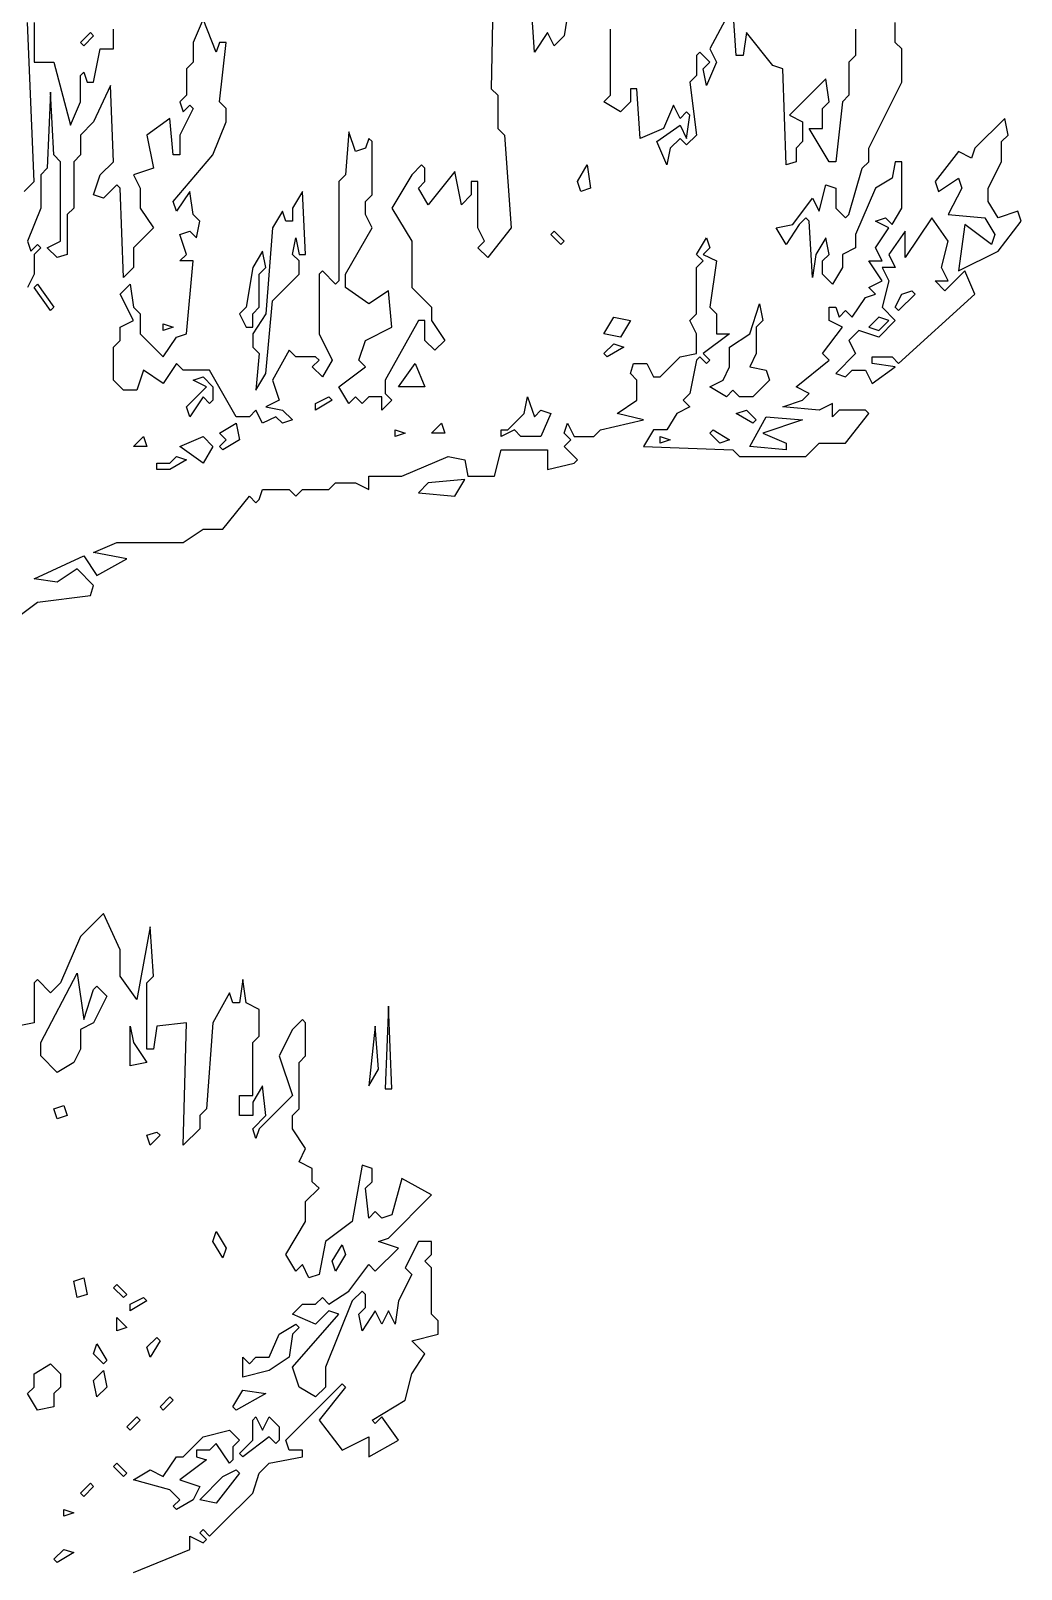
# Model space of a CAD drawing. Header units: millimetres. Extents: x -1921 to 1919, y -2 to 9002.
# Drawn here: x 882 to 1540, y 5744 to 6767 of the extents above; entities that cross this region are included whole.
import ezdxf

# ---------------------------------------------------------------- set-up
doc = ezdxf.new("R2010")
doc.units = ezdxf.units.MM
doc.layers.add('ALMOND-DRAW-PROFILE', color=7, linetype='Continuous', lineweight=25)

msp = doc.modelspace()

# ---------------------------------------------------------------- linework, layer by layer
at = {"layer": 'ALMOND-DRAW-PROFILE'}
for points in [[(1189.9, 6840.3), (1187.7, 6728), (1192.1, 6723.6), (1192.1, 6701.6), (1196.5, 6697.2), (1200.9, 6635.5), (1185.5, 6615.7), (1178.9, 6622.3), (1183.3, 6626.7), (1178.9, 6635.5), (1178.9, 6666.3), (1174.5, 6666.3), (1174.5, 6657.5), (1167.9, 6650.9), (1163.5, 6672.9), (1145.9, 6650.9), (1139.3, 6661.9), (1143.7, 6666.3), (1143.7, 6675.1), (1141.5, 6677.3), (1134.9, 6670.7), (1121.7, 6648.7), (1134.9, 6626.7), (1134.9, 6595.9), (1148.1, 6582.7), (1148.1, 6573.9), (1156.9, 6560.7), (1150.3, 6554.1), (1143.7, 6560.7), (1143.7, 6573.9), (1139.3, 6573.9), (1117.3, 6534.2), (1117.3, 6525.4), (1121.7, 6521), (1115.1, 6514.4), (1115.1, 6523.2), (1106.3, 6523.2), (1101.9, 6518.8), (1097.5, 6523.2), (1093.1, 6518.8), (1086.5, 6529.8), (1104.1, 6543.1), (1099.7, 6547.5), (1104.1, 6560.7), (1121.7, 6569.5), (1119.5, 6593.7), (1106.3, 6584.9), (1090.9, 6595.9), (1090.9, 6604.7), (1108.5, 6635.5), (1104.1, 6644.3), (1104.1, 6653.1), (1108.5, 6657.5), (1108.5, 6692.8), (1106.3, 6695), (1104.1, 6688.4), (1097.5, 6686.2), (1093.1, 6699.4), (1090.9, 6670.7), (1086.5, 6666.3), (1086.5, 6600.3), (1084.3, 6598.1), (1075.5, 6606.9), (1073.3, 6604.7), (1073.3, 6565.1), (1082.1, 6547.5), (1075.5, 6536.4), (1068.8, 6543.1), (1073.3, 6547.5), (1071, 6549.7), (1057.8, 6549.7), (1053.4, 6554.1), (1042.4, 6534.2), (1046.8, 6521), (1038, 6516.6), (1049, 6514.4), (1055.6, 6507.8), (1049, 6505.6), (1044.6, 6510), (1035.8, 6505.6), (1031.4, 6514.4), (1027, 6510), (1018.2, 6510), (1000.6, 6540.9), (983, 6540.9), (978.6, 6545.3), (969.8, 6532), (956.6, 6540.9), (952.2, 6527.6), (943.4, 6527.6), (936.8, 6534.2), (936.8, 6556.3), (941.2, 6560.7), (941.2, 6569.5), (950, 6573.9), (941.2, 6591.5), (947.8, 6598.1), (950, 6582.7), (954.4, 6578.3), (954.4, 6565.1), (969.8, 6549.7), (978.6, 6562.9), (985.2, 6565.1), (989.6, 6613.5), (980.8, 6613.5), (985.2, 6617.9), (980.8, 6631.1), (987.4, 6633.3), (991.8, 6628.9), (994, 6639.9), (989.6, 6644.3), (987.4, 6659.7), (978.6, 6646.5), (976.4, 6653.1), (1002.8, 6684), (1011.6, 6706), (1011.6, 6714.8), (1007.2, 6719.2), (1011.6, 6758.8), (1007.2, 6758.8), (1005, 6752.2), (996.2, 6774.2), (989.6, 6758.8), (989.6, 6745.6), (985.2, 6741.2), (985.2, 6723.6), (980.8, 6719.2), (983, 6712.6), (987.4, 6717), (989.6, 6714.8), (980.8, 6697.2), (980.8, 6684), (976.4, 6684), (974.2, 6708.2), (958.8, 6697.2), (963.2, 6675.1), (950, 6670.7), (954.4, 6661.9), (954.4, 6648.7), (963.2, 6635.5), (950, 6622.3), (950, 6609.1), (943.4, 6602.5), (941.2, 6661.9), (939, 6664.1), (930.1, 6655.3), (923.5, 6657.5), (927.9, 6670.7), (936.8, 6679.5), (934.6, 6730.2), (923.5, 6706), (914.7, 6697.2), (914.7, 6684), (910.3, 6679.5), (910.3, 6648.7), (905.9, 6644.3), (905.9, 6617.9), (899.3, 6615.7), (892.7, 6622.3), (901.5, 6626.7), (901.5, 6679.5), (897.1, 6684), (894.9, 6725.8), (892.7, 6675.1), (888.3, 6670.7), (888.3, 6648.7), (879.5, 6626.7), (881.7, 6620.1), (886.1, 6624.5), (888.3, 6622.3), (883.9, 6617.9), (883.9, 6604.7), (879.5, 6595.9)], [(1242.8, 6805), (1236.2, 6763.2), (1229.6, 6756.6), (1225.2, 6765.4), (1216.4, 6752.2), (1214.2, 6785.2)], [(1429.9, 6767.6), (1429.9, 6750), (1425.5, 6745.6), (1425.5, 6723.6), (1421.1, 6719.2), (1416.7, 6679.5), (1412.3, 6679.5), (1399.1, 6701.6), (1407.9, 6701.6), (1407.9, 6714.8), (1412.3, 6719.2), (1410.1, 6734.6), (1385.9, 6710.4), (1394.7, 6706), (1394.7, 6692.8), (1390.3, 6688.4), (1390.3, 6679.5), (1383.7, 6677.3), (1381.5, 6741.2), (1374.9, 6743.4), (1357.3, 6765.4), (1355.1, 6750), (1350.6, 6750), (1348.4, 6783), (1333, 6754.4), (1337.4, 6745.6), (1330.8, 6730.2), (1328.6, 6741.2), (1333, 6745.6), (1326.4, 6752.2), (1324.2, 6750), (1324.2, 6736.8), (1319.8, 6732.4), (1324.2, 6697.2), (1317.6, 6690.6), (1313.2, 6695), (1306.6, 6688.4), (1304.4, 6677.3), (1297.8, 6692.8), (1313.2, 6703.8), (1317.6, 6695), (1319.8, 6710.4), (1317.6, 6712.6), (1313.2, 6708.2), (1308.8, 6717), (1302.2, 6701.6), (1286.8, 6695), (1284.6, 6728), (1280.2, 6728), (1280.2, 6719.2), (1273.6, 6712.6), (1262.6, 6719.2), (1267, 6723.6), (1267, 6767.6)], [(868.5, 6373.5), (886.1, 6386.7), (921.3, 6391.1), (923.5, 6397.7), (912.5, 6408.8), (899.3, 6400), (883.9, 6402.2), (916.9, 6417.6), (925.7, 6404.4), (945.6, 6415.4), (923.5, 6419.8), (939, 6426.4), (983, 6426.4), (996.2, 6435.2), (1009.4, 6435.2), (1027, 6457.2), (1031.4, 6452.8), (1033.6, 6455), (1035.8, 6461.6), (1053.4, 6461.6), (1057.8, 6457.2), (1062.2, 6461.6), (1079.9, 6461.6), (1084.3, 6466), (1097.5, 6466), (1106.3, 6461.6), (1106.3, 6470.4), (1128.3, 6470.4), (1159.1, 6483.6), (1170.1, 6481.4), (1172.3, 6470.4), (1189.9, 6470.4), (1194.3, 6488), (1225.2, 6488), (1225.2, 6474.8), (1242.8, 6479.2), (1245, 6481.4), (1236.2, 6490.2), (1240.6, 6494.6), (1236.2, 6499), (1238.4, 6505.6), (1242.8, 6496.8), (1256, 6496.8), (1260.4, 6501.2), (1289, 6507.8), (1271.4, 6512.2), (1284.6, 6521), (1284.6, 6534.2), (1280.2, 6538.6), (1282.4, 6545.3), (1291.2, 6545.3), (1295.6, 6536.4), (1300, 6536.4), (1313.2, 6549.7), (1324.2, 6551.9), (1324.2, 6565.1), (1319.8, 6573.9), (1324.2, 6578.3), (1324.2, 6609.1), (1328.6, 6613.5), (1324.2, 6617.9), (1330.8, 6628.9), (1333, 6622.3), (1328.6, 6617.9), (1337.4, 6613.5), (1333, 6582.7), (1337.4, 6578.3), (1337.4, 6565.1), (1346.2, 6565.1), (1328.6, 6551.9), (1333, 6547.5), (1330.8, 6545.3), (1326.4, 6549.7), (1324.2, 6547.5), (1319.8, 6525.4), (1315.4, 6521), (1319.8, 6516.6), (1311, 6512.2), (1304.4, 6501.2), (1295.6, 6501.2), (1289, 6490.2), (1348.4, 6488), (1352.8, 6483.6), (1396.9, 6483.6), (1405.7, 6492.4), (1423.3, 6492.4), (1438.7, 6512.2), (1436.5, 6514.4), (1418.9, 6514.4), (1414.5, 6510), (1414.5, 6518.8), (1405.7, 6514.4), (1381.5, 6516.6), (1394.7, 6521), (1399.1, 6525.4), (1390.3, 6529.8), (1412.3, 6547.5), (1407.9, 6551.9), (1421.1, 6569.5), (1412.3, 6573.9), (1412.3, 6582.7), (1416.7, 6582.7), (1418.9, 6576.1), (1423.3, 6580.5), (1427.7, 6576.1), (1436.5, 6589.3), (1443.1, 6591.5), (1438.7, 6595.9), (1447.5, 6600.3), (1438.7, 6613.5), (1447.5, 6613.5), (1443.1, 6622.3), (1451.9, 6635.5), (1443.1, 6639.9), (1449.7, 6642.1), (1454.1, 6637.7), (1460.7, 6648.7), (1460.7, 6679.5), (1456.3, 6679.5), (1454.1, 6668.5), (1443.1, 6661.9), (1429.9, 6631.1), (1429.9, 6622.3), (1421.1, 6617.9), (1421.1, 6609.1), (1414.5, 6598.1), (1407.9, 6604.7), (1407.9, 6613.5), (1412.3, 6617.9), (1410.1, 6628.9), (1403.5, 6617.9), (1401.3, 6602.5), (1399.1, 6639.9), (1396.9, 6642.1), (1392.5, 6637.7), (1383.7, 6624.5), (1377.1, 6635.5), (1388.1, 6637.7), (1401.3, 6655.3), (1405.7, 6646.5), (1410.1, 6664.1), (1416.7, 6661.9), (1416.7, 6648.7), (1423.3, 6642.1), (1425.5, 6644.3), (1434.3, 6675.1), (1438.7, 6679.5), (1438.7, 6688.4), (1460.7, 6732.4), (1460.7, 6754.4), (1456.3, 6758.8), (1456.3, 6772)], [(877.3, 6659.7), (883.9, 6666.3), (879.5, 6772)], [(883.9, 6772), (883.9, 6745.6), (897.1, 6745.6), (908.1, 6703.8), (914.7, 6719.2), (914.7, 6736.8), (916.9, 6739), (919.1, 6732.4), (923.5, 6732.4), (927.9, 6754.4), (936.8, 6754.4), (936.8, 6767.6)], [(950, 5741.7), (987.4, 5757.1), (987.4, 5765.9), (996.2, 5761.5), (998.4, 5763.7), (994, 5768.1), (996.2, 5770.3), (1000.6, 5765.9), (1009.4, 5774.7), (1029.2, 5794.5), (1033.6, 5807.7), (1040.2, 5814.3), (1062.2, 5818.7), (1062.2, 5823.1), (1053.4, 5823.1), (1051.2, 5829.7), (1088.7, 5867.2), (1090.9, 5865), (1073.3, 5843), (1088.7, 5823.1), (1106.3, 5831.9), (1106.3, 5818.7), (1126.1, 5829.7), (1115.1, 5845.2), (1110.7, 5840.8), (1108.5, 5843), (1130.5, 5856.2), (1134.9, 5873.8), (1143.7, 5887), (1134.9, 5895.8), (1152.5, 5900.2), (1152.5, 5909), (1148.1, 5913.4), (1148.1, 5944.2), (1143.7, 5948.6), (1148.1, 5953), (1148.1, 5961.8), (1139.3, 5961.8), (1130.5, 5944.2), (1134.9, 5939.8), (1126.1, 5922.2), (1123.9, 5906.8), (1119.5, 5915.6), (1115.1, 5906.8), (1110.7, 5915.6), (1101.9, 5902.4), (1099.7, 5913.4), (1104.1, 5917.8), (1104.1, 5926.6), (1101.9, 5928.8), (1095.3, 5922.2), (1077.7, 5878.2), (1077.7, 5865), (1071, 5858.4), (1060, 5865), (1055.6, 5878.2), (1086.5, 5913.4), (1079.9, 5915.6), (1071, 5906.8), (1055.6, 5913.4), (1062.2, 5920), (1071, 5920), (1075.5, 5924.4), (1079.9, 5920), (1093.1, 5928.8), (1106.3, 5946.4), (1110.7, 5942), (1126.1, 5957.4), (1112.9, 5961.8), (1119.5, 5964), (1148.1, 5992.7), (1128.3, 6003.7), (1121.7, 5979.5), (1115.1, 5977.3), (1110.7, 5981.7), (1106.3, 5977.3), (1104.1, 5997.1), (1108.5, 6001.5), (1108.5, 6010.3), (1101.9, 6012.5), (1095.3, 5975), (1077.7, 5961.8), (1073.3, 5939.8), (1066.6, 5937.6), (1062.2, 5946.4), (1057.8, 5942), (1051.2, 5953), (1064.4, 5975), (1064.4, 5988.3), (1073.3, 5997.1), (1068.8, 6001.5), (1068.8, 6010.3), (1060, 6014.7), (1064.4, 6023.5), (1055.6, 6036.7), (1055.6, 6045.5), (1060, 6049.9), (1060, 6080.7), (1064.4, 6085.1), (1064.4, 6107.1), (1062.2, 6109.3), (1055.6, 6102.7), (1046.8, 6085.1), (1055.6, 6058.7), (1033.6, 6036.7), (1031.4, 6030.1), (1029.2, 6036.7), (1038, 6045.5), (1035.8, 6065.3), (1029.2, 6054.3), (1029.2, 6045.5), (1020.4, 6045.5), (1020.4, 6058.7), (1029.2, 6058.7), (1029.2, 6093.9), (1033.6, 6098.3), (1033.6, 6115.9), (1024.8, 6120.4), (1022.6, 6135.8), (1020.4, 6120.4), (1016, 6120.4), (1013.8, 6127), (1002.8, 6107.1), (998.4, 6049.9), (994, 6045.5), (994, 6036.7), (983, 6025.7), (985.2, 6107.1), (965.4, 6104.9), (963.2, 6089.5), (958.8, 6089.5), (958.8, 6133.6), (963.2, 6138), (961, 6171), (952.2, 6122.6), (941.2, 6138), (941.2, 6155.6), (930.1, 6179.8), (914.7, 6164.4), (901.5, 6133.6), (894.9, 6127), (886.1, 6135.8), (883.9, 6133.6), (883.9, 6107.1), (872.9, 6104.9)]]:
    msp.add_lwpolyline(points, dxfattribs=at)
for points in [[(916.9, 6756.6), (914.7, 6758.8), (921.3, 6765.4), (923.5, 6763.2)], [(1498.2, 6606.9), (1524.6, 6620.1), (1540, 6639.9), (1537.8, 6646.5), (1524.6, 6642.1), (1518, 6653.1), (1518, 6661.9), (1526.8, 6679.5), (1526.8, 6692.8), (1531.2, 6697.2), (1529, 6708.2), (1509.2, 6688.4), (1507, 6681.8), (1498.2, 6686.2), (1482.7, 6666.3), (1484.9, 6659.7), (1498.2, 6668.5), (1500.4, 6661.9), (1491.5, 6644.3), (1515.8, 6642.1), (1522.4, 6631.1), (1520.2, 6624.5), (1502.6, 6637.7)], [(1247.2, 6659.7), (1245, 6666.3), (1251.6, 6677.3), (1253.8, 6661.9)], [(1031.4, 6527.6), (1038, 6538.6), (1042.4, 6587.1), (1060, 6604.7), (1060, 6613.5), (1055.6, 6617.9), (1057.8, 6628.9), (1060, 6617.9), (1064.4, 6617.9), (1062.2, 6659.7), (1055.6, 6648.7), (1055.6, 6639.9), (1051.2, 6639.9), (1049, 6646.5), (1042.4, 6635.5), (1038, 6578.3), (1029.2, 6565.1), (1029.2, 6556.3), (1033.6, 6551.9)], [(1440.9, 6532), (1456.3, 6543.1), (1440.9, 6545.3), (1440.9, 6549.7), (1454.1, 6549.7), (1458.5, 6545.3), (1509.2, 6591.5), (1502.6, 6606.9), (1489.3, 6593.7), (1482.7, 6600.3), (1491.5, 6600.3), (1487.1, 6609.1), (1491.5, 6626.7), (1480.5, 6642.1), (1462.9, 6615.7), (1462.9, 6633.3), (1451.9, 6617.9), (1456.3, 6609.1), (1447.5, 6609.1), (1451.9, 6600.3), (1447.5, 6582.7), (1456.3, 6573.9), (1445.3, 6562.9), (1432.1, 6567.3), (1425.5, 6560.7), (1429.9, 6551.9), (1416.7, 6538.6), (1423.3, 6536.4), (1427.7, 6540.9), (1436.5, 6540.9)], [(1234, 6624.5), (1227.4, 6631.1), (1229.6, 6633.3), (1236.2, 6626.7)], [(1024.8, 6569.5), (1029.2, 6569.5), (1029.2, 6578.3), (1033.6, 6582.7), (1033.6, 6604.7), (1038, 6609.1), (1035.8, 6620.1), (1029.2, 6609.1), (1024.8, 6582.7), (1020.4, 6578.3)], [(894.9, 6580.5), (883.9, 6595.9), (886.1, 6598.1), (897.1, 6582.7)], [(1458.5, 6580.5), (1456.3, 6582.7), (1460.7, 6591.5), (1467.3, 6593.7), (1469.5, 6591.5)], [(1262.6, 6565.1), (1269.2, 6576.1), (1280.2, 6573.9), (1273.6, 6562.9)], [(1344, 6523.2), (1333, 6529.8), (1341.8, 6534.2), (1346.2, 6543.1), (1346.2, 6556.3), (1359.5, 6565.1), (1366.1, 6584.9), (1368.3, 6573.9), (1363.9, 6569.5), (1363.9, 6551.9), (1359.5, 6543.1), (1370.5, 6540.9), (1372.7, 6534.2), (1361.7, 6523.2), (1352.8, 6523.2), (1348.4, 6527.6)], [(1438.7, 6569.5), (1445.3, 6567.3), (1451.9, 6573.9), (1445.3, 6576.1)], [(969.8, 6567.3), (969.8, 6571.7), (976.4, 6569.5)], [(1264.8, 6549.7), (1262.6, 6551.9), (1269.2, 6558.5), (1275.8, 6556.3)], [(1126.1, 6529.8), (1137.1, 6545.3), (1143.7, 6529.8)], [(987.4, 6510), (985.2, 6516.6), (998.4, 6529.8), (989.6, 6534.2), (996.2, 6536.4), (1002.8, 6529.8), (1002.8, 6521), (1000.6, 6518.8), (996.2, 6523.2)], [(1071, 6514.4), (1071, 6518.8), (1079.9, 6523.2), (1082.1, 6521)], [(1194.3, 6496.8), (1194.3, 6501.2), (1198.7, 6501.2), (1209.7, 6512.2), (1211.9, 6523.2), (1216.4, 6510), (1220.8, 6514.4), (1227.4, 6512.2), (1220.8, 6496.8), (1207.5, 6496.8), (1203.1, 6501.2)], [(1361.7, 6505.6), (1350.6, 6512.2), (1357.3, 6514.4), (1363.9, 6507.8)], [(1009.4, 6488), (1007.2, 6490.2), (1011.6, 6494.6), (1007.2, 6499), (1018.2, 6505.6), (1020.4, 6494.6)], [(1148.1, 6499), (1154.7, 6505.6), (1156.9, 6499)], [(1359.5, 6490.2), (1370.5, 6510), (1394.7, 6507.8), (1368.3, 6499), (1383.7, 6492.4), (1383.7, 6488)], [(950, 6490.2), (956.6, 6496.8), (958.8, 6490.2)], [(996.2, 6479.2), (980.8, 6490.2), (996.2, 6496.8), (1002.8, 6490.2)], [(1123.9, 6496.8), (1123.9, 6501.2), (1130.5, 6499)], [(1300, 6492.4), (1300, 6496.8), (1306.6, 6494.6)], [(1339.6, 6492.4), (1333, 6499), (1335.2, 6501.2), (1346.2, 6494.6)], [(965.4, 6474.8), (965.4, 6479.2), (974.2, 6479.2), (978.6, 6483.6), (985.2, 6481.4), (974.2, 6474.8)], [(1139.3, 6459.4), (1163.5, 6457.2), (1170.1, 6468.2), (1145.9, 6466)], [(899.3, 6074.1), (888.3, 6085.1), (888.3, 6093.9), (912.5, 6140.2), (916.9, 6109.3), (923.5, 6129.2), (925.7, 6131.4), (932.3, 6124.8), (923.5, 6107.1), (914.7, 6102.7), (914.7, 6089.5), (910.3, 6080.7)], [(1117.3, 6063.1), (1121.7, 6063.1), (1119.5, 6118.2)], [(947.8, 6078.5), (947.8, 6104.9), (950, 6093.9), (958.8, 6080.7)], [(1106.3, 6065.3), (1112.9, 6076.3), (1110.7, 6104.9)], [(899.3, 6043.3), (897.1, 6049.9), (903.7, 6052.1), (905.9, 6045.5)], [(961, 6025.7), (958.8, 6032.3), (965.4, 6034.5), (967.6, 6032.3)], [(1009.4, 5950.8), (1002.8, 5961.8), (1005, 5968.4), (1011.6, 5957.4)], [(1084.3, 5942), (1082.1, 5948.6), (1088.7, 5959.6), (1090.9, 5953)], [(912.5, 5924.4), (910.3, 5935.4), (916.9, 5937.6), (919.1, 5926.6)], [(943.4, 5924.4), (936.8, 5931), (939, 5933.2), (945.6, 5926.6)], [(947.8, 5915.6), (947.8, 5920), (956.6, 5924.4), (958.8, 5922.2)], [(939, 5902.4), (939, 5911.2), (945.6, 5904.6)], [(1022.6, 5871.6), (1022.6, 5884.8), (1027, 5880.4), (1031.4, 5884.8), (1040.2, 5884.8), (1046.8, 5900.2), (1057.8, 5906.8), (1060, 5904.6), (1055.6, 5900.2), (1053.4, 5884.8), (1040.2, 5876)], [(930.1, 5880.4), (923.5, 5887), (925.7, 5893.6), (932.3, 5882.6)], [(961, 5884.8), (958.8, 5891.4), (965.4, 5898), (967.6, 5895.8)], [(886.1, 5849.6), (879.5, 5860.6), (883.9, 5865), (883.9, 5873.8), (894.9, 5880.4), (901.5, 5873.8), (901.5, 5865), (897.1, 5860.6), (897.1, 5851.8)], [(925.7, 5858.4), (923.5, 5869.4), (930.1, 5876), (932.3, 5865)], [(1018.2, 5849.6), (1016, 5851.8), (1022.6, 5862.8), (1038, 5860.6)], [(969.8, 5849.6), (967.6, 5851.8), (974.2, 5858.4), (976.4, 5856.2)], [(947.8, 5836.4), (945.6, 5838.6), (952.2, 5845.2), (954.4, 5843)], [(1022.6, 5818.7), (1020.4, 5820.9), (1029.2, 5829.7), (1029.2, 5843), (1031.4, 5845.2), (1035.8, 5836.4), (1040.2, 5845.2), (1046.8, 5838.6), (1046.8, 5829.7), (1044.6, 5827.5), (1040.2, 5831.9)], [(978.6, 5783.5), (976.4, 5785.7), (980.8, 5790.1), (974.2, 5796.7), (950, 5803.3), (961, 5809.9), (969.8, 5805.5), (978.6, 5818.7), (983, 5818.7), (996.2, 5831.9), (1013.8, 5836.4), (1020.4, 5829.7), (1016, 5825.3), (1016, 5816.5), (1013.8, 5814.3), (1005, 5827.5), (1000.6, 5823.1), (991.8, 5823.1), (991.8, 5818.7), (998.4, 5816.5), (980.8, 5803.3), (994, 5798.9), (989.6, 5790.1)], [(943.4, 5805.5), (936.8, 5812.1), (939, 5814.3), (945.6, 5807.7)], [(994, 5790.1), (1009.4, 5805.5), (1018.2, 5809.9), (1020.4, 5807.7), (1005, 5787.9)], [(916.9, 5792.3), (914.7, 5794.5), (921.3, 5801.1), (923.5, 5798.9)], [(903.7, 5779.1), (903.7, 5783.5), (910.3, 5781.3)], [(899.3, 5748.3), (897.1, 5750.5), (903.7, 5757.1), (910.3, 5754.9)]]:
    msp.add_lwpolyline(points, close=True, dxfattribs=at)

doc.saveas('drawing.dxf')
